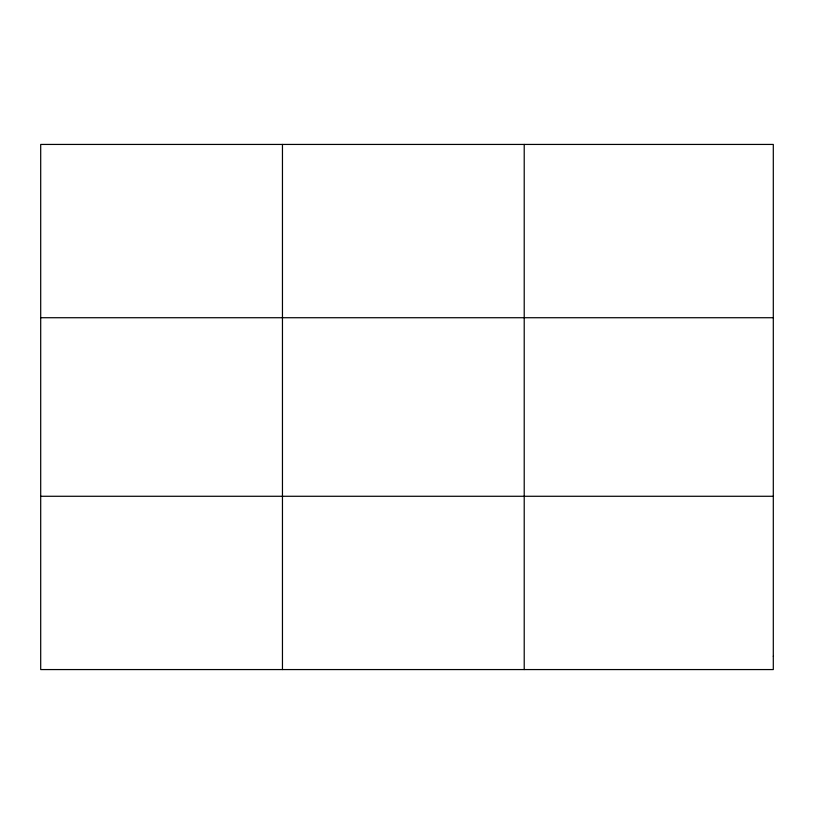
<?xml version="1.0" encoding="UTF-8"?>
<svg xmlns="http://www.w3.org/2000/svg" width="814" height="814" viewBox="0 0 814 814"><rect width="100%" height="100%" fill="white"/><g stroke="black" fill="none" stroke-linecap="round" stroke-linejoin="round"><path stroke-width="1.22" d="M282.458 144.434L282.458 669.566M524.216 144.434L524.216 669.566M40.7 317.725L773.3 317.725M40.7 496.275L773.3 496.275M773.3 656.237L773.3 669.566L40.7 669.566L40.7 144.434L773.3 144.434L773.3 656.237"/></g></svg>
